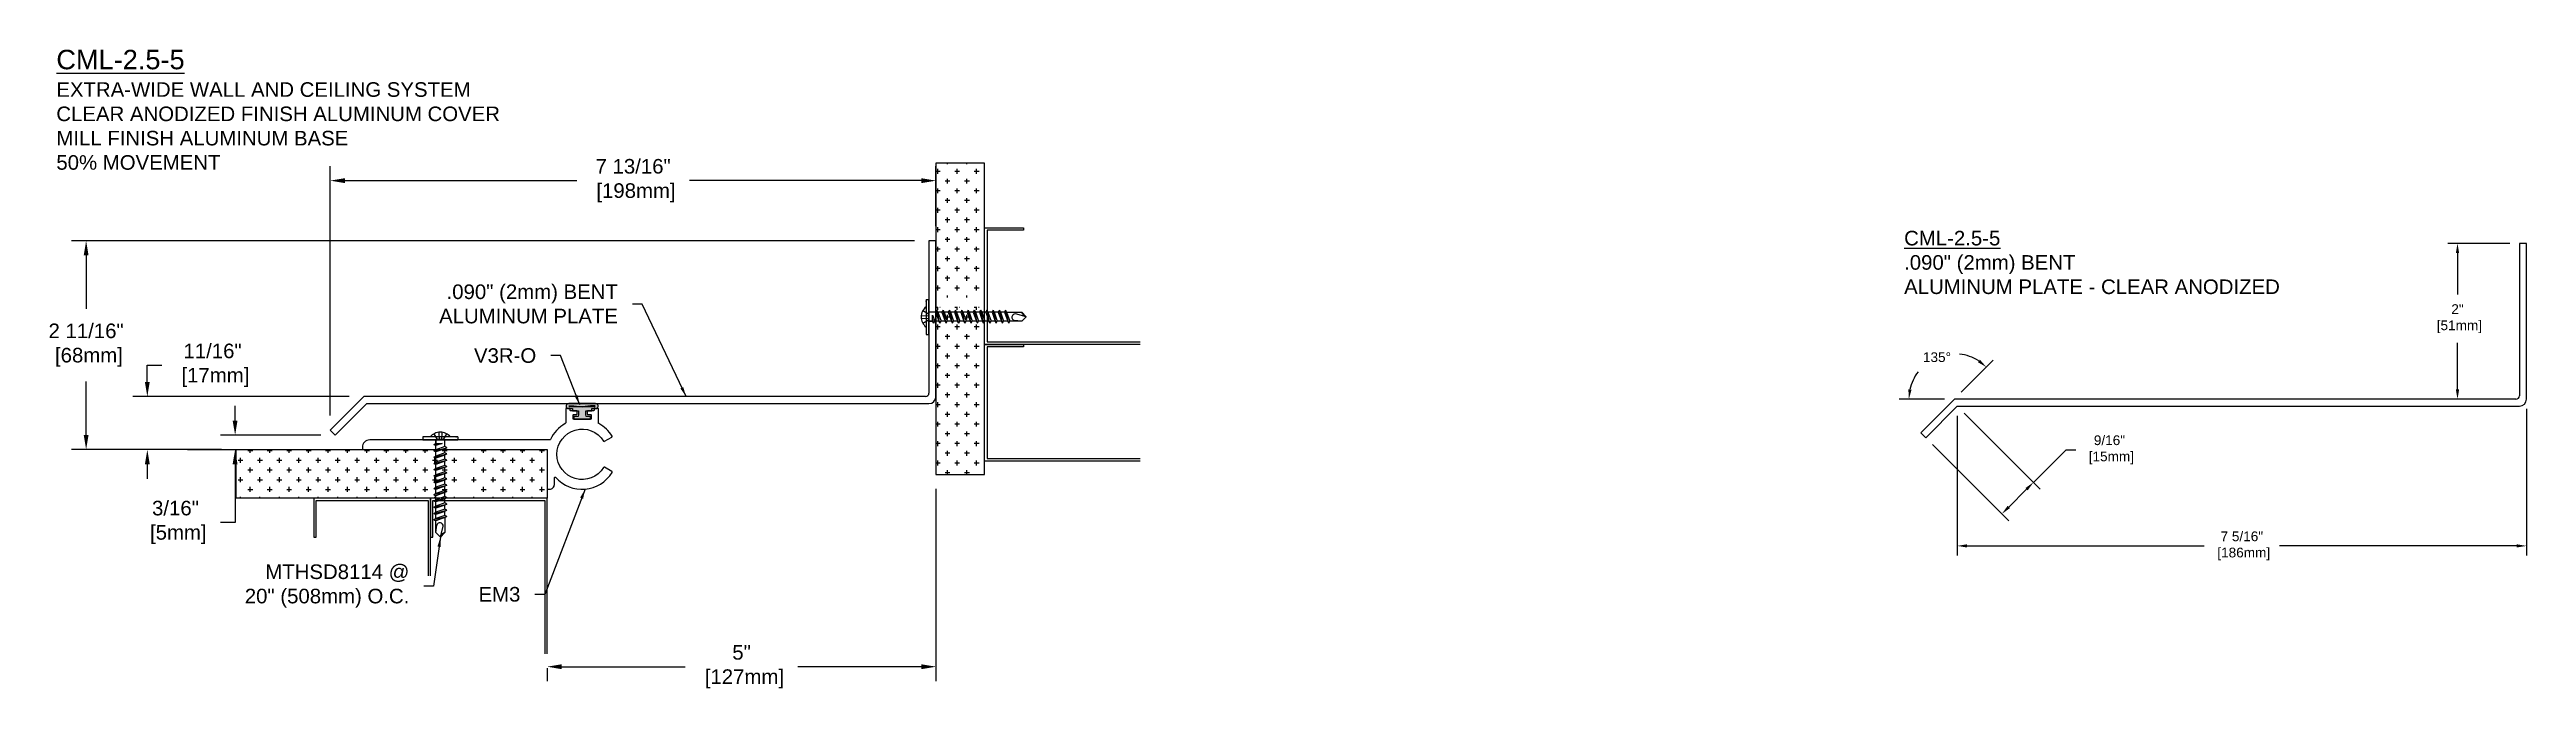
# Model space of a CAD drawing. Header units: inches. Extents: x -47.9 to -16, y -47.4 to -39.2.
import ezdxf

# ---------------------------------------------------------------- set-up
doc = ezdxf.new("R2010")
doc.units = ezdxf.units.IN
doc.header["$MEASUREMENT"] = 0
doc.linetypes.add('HIDDEN2', pattern=[0.1875, 0.125, -0.0625])
for name, color, linetype in [('Anchors', 4, 'Continuous'), ('Conditions', 1, 'Continuous'), ('Dimensions', 3, 'Continuous'), ('Fillers', 2, 'Continuous'), ('Metals', 7, 'Continuous'), ('TEXT', 2, 'Continuous')]:
    doc.layers.add(name, color=color, linetype=linetype)
doc.styles.add('ARIAL', font='arial.ttf')
doc.dimstyles.new('Arial', dxfattribs={"dimtxt": 0.125, "dimasz": 0.125, "dimexe": 0.125, "dimexo": 0.125, "dimgap": 0.125, "dimtad": 0, "dimtih": 1, "dimtoh": 1, "dimdec": 4, "dimzin": 3, "dimdsep": 46, "dimlunit": 4, "dimtxsty": 'ARIAL', "dimcen": 0.125, "dimadec": 0, "dimazin": 0, "dimtfac": 1, "dimtdec": 4, "dimtofl": 0, "dimtmove": 0, "dimatfit": 3, "dimfxl": 0, "dimfrac": 2, "dimtolj": 1, "dimtzin": 0, "dimarcsym": 0})

# ---------------------------------------------------------------- blocks, each defined once
blk = doc.blocks.new('V3RforCM')
h = blk.add_hatch(color=256)
h.paths.add_polyline_path([(0.141, -0.163), (0.205, -0.163, 0.8111), (0.189, -0.1), (-0.156, -0.1, 0.8111), (-0.172, -0.163), (-0.109, -0.163), (-0.109, -0.194), (-0.03, -0.194), (-0.03, -0.241), (-0.036, -0.267), (-0.091, -0.267), (-0.091, -0.302), (0.124, -0.302), (0.124, -0.267), (0.069, -0.267), (0.063, -0.241), (0.063, -0.194), (0.141, -0.194)])
edge = h.paths.add_edge_path(flags=16)
edge.add_spline(control_points=[(-0.139, -0.141), (-0.14, -0.141), (-0.185, -0.12), (-0.087, -0.129), (0.017, -0.14)], knot_values=[0.028497, 0.028497, 0.028497, 0.028497, 0.032831, 0.201023, 0.201023, 0.201023, 0.201023], degree=3, periodic=0)
edge.add_spline(control_points=[(0.017, -0.14), (0.12, -0.129), (0.218, -0.12), (0.173, -0.141), (0.172, -0.141)], knot_values=[0.028497, 0.028497, 0.028497, 0.028497, 0.196688, 0.201023, 0.201023, 0.201023, 0.201023], degree=3, periodic=0)
edge.add_line((0.172, -0.141), (-0.139, -0.141))
blk.add_lwpolyline([(0.141, -0.194), (0.141, -0.163), (0.205, -0.163, 0.8111), (0.189, -0.1), (-0.156, -0.1, 0.8111), (-0.172, -0.163), (-0.109, -0.163), (-0.109, -0.194), (-0.03, -0.194), (-0.03, -0.241), (-0.036, -0.267), (-0.091, -0.267), (-0.091, -0.302), (0.124, -0.302), (0.124, -0.267), (0.069, -0.267), (0.063, -0.241), (0.063, -0.194)], format="xyb", close=True)
blk.add_lwpolyline([(0.172, -0.141), (-0.139, -0.141)])
for points in [[(-0.139, -0.141), (-0.14, -0.141), (-0.185, -0.12), (-0.087, -0.129), (0.017, -0.14)], [(0.172, -0.141), (0.173, -0.141), (0.218, -0.12), (0.12, -0.129), (0.017, -0.14)]]:
    blk.add_open_spline(points, degree=3, knots=[0.028497, 0.028497, 0.028497, 0.028497, 0.0328313, 0.2010226, 0.2010226, 0.2010226, 0.2010226])
blk = doc.blocks.new('em3')
blk.add_lwpolyline([(-22.235, -3.441), (-22.235, -3.399, 0.414214), (-22.245, -3.389), (-22.28, -3.389, -0.414214), (-22.29, -3.379), (-22.29, -3.352, -0.414214), (-22.28, -3.342), (-22.207, -3.342, 0.414214), (-22.197, -3.332), (-22.197, -3.321, -0.414214), (-22.187, -3.311), (-22.151, -3.311, -0.414214), (-22.141, -3.321), (-22.141, -3.498, 0.273807), (-22.136, -3.507, -0.158832), (-21.945, -3.71, 0.29076), (-21.936, -3.716), (-19.621, -3.716, -0.414214), (-19.527, -3.81), (-19.527, -3.831, -0.414214), (-19.537, -3.841), (-21.892, -3.841, 0.414214), (-21.902, -3.851), (-21.902, -4.341, -0.414214), (-21.912, -4.351), (-21.933, -4.351, -0.414214), (-21.996, -4.289), (-21.996, -4.204, 0.692603), (-22.013, -4.198, -0.506912), (-22.737, -4.135, -0.420887), (-22.733, -4.121), (-22.642, -4.069, -0.405496), (-22.629, -4.072, 3.520953), (-22.629, -3.731, -0.405496), (-22.642, -3.734), (-22.733, -3.681, -0.420887), (-22.737, -3.668, -0.131423), (-22.569, -3.507, 0.273807), (-22.563, -3.498), (-22.563, -3.321, -0.414214), (-22.553, -3.311), (-22.517, -3.311, -0.414214), (-22.507, -3.321), (-22.507, -3.332, 0.414214), (-22.497, -3.342), (-22.425, -3.342, -0.414214), (-22.415, -3.352), (-22.415, -3.379, -0.414214), (-22.425, -3.389), (-22.46, -3.389, 0.414214), (-22.47, -3.399), (-22.47, -3.441, 0.414214), (-22.46, -3.451), (-22.245, -3.451, 0.414214)], format="xyb", close=True)
blk = doc.blocks.new('*D9')
at = {"layer": 'Defpoints', "color": 0}
for p in [(-36.49, -44.658), (-41.49, -46.964), (-36.49, -47.131)]:
    blk.add_point(p, dxfattribs=at)
at = {"layer": 'Dimensions', "color": 0, "lineweight": -2}
for p, q in [((-36.49, -44.846), (-36.49, -47.319)), ((-41.303, -47.131), (-39.715, -47.131)), ((-36.678, -47.131), (-38.265, -47.131)), ((-41.49, -47.152), (-41.49, -47.319))]:
    blk.add_line(p, q, dxfattribs=at)
at = {"layer": 'Dimensions', "color": 0}
for points in [[(-41.303, -47.1), (-41.303, -47.163), (-41.49, -47.131)], [(-36.678, -47.1), (-36.678, -47.163), (-36.49, -47.131)]]:
    blk.add_solid(points, dxfattribs=at)
at = {"layer": 'Dimensions', "color": 0, "insert": (-38.99, -47.131), "char_height": 0.1875, "attachment_point": 5, "style": 'ARIAL'}
blk.add_mtext('\\A1;5"\\P [127mm]', dxfattribs=at)
blk = doc.blocks.new('*D10')
at = {"layer": 'Defpoints', "color": 0}
for p in [(-36.49, -40.881), (-36.49, -41.654), (-44.279, -44.09)]:
    blk.add_point(p, dxfattribs=at)
at = {"layer": 'Dimensions', "color": 0, "lineweight": -2}
for p, q in [((-44.279, -43.902), (-44.279, -40.694)), ((-36.49, -41.467), (-36.49, -40.694)), ((-44.091, -40.881), (-41.109, -40.881)), ((-36.678, -40.881), (-39.66, -40.881))]:
    blk.add_line(p, q, dxfattribs=at)
at = {"layer": 'Dimensions', "color": 0}
for points in [[(-44.091, -40.85), (-44.091, -40.913), (-44.279, -40.881)], [(-36.678, -40.85), (-36.678, -40.913), (-36.49, -40.881)]]:
    blk.add_solid(points, dxfattribs=at)
at = {"layer": 'Dimensions', "color": 0, "insert": (-40.384, -40.881), "char_height": 0.1875, "attachment_point": 5, "style": 'ARIAL'}
blk.add_mtext('\\A1;7 13/16"\\P [198mm]', dxfattribs=at)
blk = doc.blocks.new('*D11')
at = {"layer": 'Defpoints', "color": 0}
for p in [(-44.215, -44.153), (-46.303, -44.339), (-45.502, -44.339)]:
    blk.add_point(p, dxfattribs=at)
at = {"layer": 'Dimensions', "color": 0, "lineweight": -2}
for p, q in [((-45.502, -43.966), (-45.502, -43.778)), ((-44.402, -44.153), (-45.69, -44.153)), ((-46.115, -44.339), (-45.315, -44.339)), ((-45.502, -44.527), (-45.502, -45.276)), ((-45.502, -45.276), (-45.69, -45.276))]:
    blk.add_line(p, q, dxfattribs=at)
at = {"layer": 'Dimensions', "color": 0}
for points in [[(-45.534, -43.966), (-45.471, -43.966), (-45.502, -44.153)], [(-45.534, -44.527), (-45.471, -44.527), (-45.502, -44.339)]]:
    blk.add_solid(points, dxfattribs=at)
at = {"layer": 'Dimensions', "color": 0, "insert": (-46.269, -45.276), "char_height": 0.1875, "attachment_point": 5, "style": 'ARIAL'}
blk.add_mtext('\\A1;3/16"\\P [5mm]', dxfattribs=at)
blk = doc.blocks.new('*D12')
at = {"layer": 'Defpoints', "color": 0}
for p in [(-46.631, -43.658), (-43.847, -43.658), (-45.49, -44.339)]:
    blk.add_point(p, dxfattribs=at)
at = {"layer": 'Dimensions', "color": 0, "lineweight": -2}
for p, q in [((-46.631, -43.47), (-46.631, -43.255)), ((-46.631, -43.255), (-46.444, -43.255)), ((-44.034, -43.658), (-46.819, -43.658)), ((-45.678, -44.339), (-46.819, -44.339)), ((-46.631, -44.527), (-46.631, -44.714))]:
    blk.add_line(p, q, dxfattribs=at)
at = {"layer": 'Dimensions', "color": 0}
for points in [[(-46.662, -43.47), (-46.6, -43.47), (-46.631, -43.658)], [(-46.662, -44.527), (-46.6, -44.527), (-46.631, -44.339)]]:
    blk.add_solid(points, dxfattribs=at)
at = {"layer": 'Dimensions', "color": 0, "insert": (-45.792, -43.255), "char_height": 0.1875, "attachment_point": 5, "style": 'ARIAL'}
blk.add_mtext('\\A1;11/16"\\P [17mm]', dxfattribs=at)
blk = doc.blocks.new('*D13')
at = {"layer": 'Defpoints', "color": 0}
for p in [(-23.359, -43.781), (-23.764, -44.187), (-22.785, -45.166)]:
    blk.add_point(p, dxfattribs=at)
at = {"layer": 'Dimensions', "color": 0, "lineweight": -2}
for p, q in [((-23.27, -43.87), (-22.291, -44.849)), ((-23.675, -44.275), (-22.696, -45.254)), ((-22.379, -44.761), (-21.96, -44.342)), ((-21.96, -44.342), (-21.835, -44.342)), ((-22.696, -45.078), (-22.468, -44.849))]:
    blk.add_line(p, q, dxfattribs=at)
at = {"layer": 'Dimensions', "color": 0}
for points in [[(-22.482, -44.834), (-22.453, -44.864), (-22.379, -44.761)], [(-22.711, -45.063), (-22.681, -45.092), (-22.785, -45.166)]]:
    blk.add_solid(points, dxfattribs=at)
at = {"layer": 'Dimensions', "color": 0, "insert": (-21.401, -44.342), "char_height": 0.125, "attachment_point": 5, "style": 'ARIAL'}
blk.add_mtext('\\A1;9/16"\\P [15mm]', dxfattribs=at)
blk = doc.blocks.new('*D14')
at = {"layer": 'Defpoints', "color": 0}
for p in [(-23.359, -43.781), (-16.039, -43.691), (-16.039, -45.578)]:
    blk.add_point(p, dxfattribs=at)
at = {"layer": 'Dimensions', "color": 0, "lineweight": -2}
for p, q in [((-23.359, -43.906), (-23.359, -45.703)), ((-16.039, -43.816), (-16.039, -45.703)), ((-23.234, -45.578), (-20.182, -45.578)), ((-16.164, -45.578), (-19.216, -45.578))]:
    blk.add_line(p, q, dxfattribs=at)
at = {"layer": 'Dimensions', "color": 0}
for points in [[(-23.234, -45.557), (-23.234, -45.598), (-23.359, -45.578)], [(-16.164, -45.557), (-16.164, -45.598), (-16.039, -45.578)]]:
    blk.add_solid(points, dxfattribs=at)
at = {"layer": 'Dimensions', "color": 0, "insert": (-19.699, -45.578), "char_height": 0.125, "attachment_point": 5, "style": 'ARIAL'}
blk.add_mtext('\\A1;7 5/16"\\P [186mm]', dxfattribs=at)
blk = doc.blocks.new('*D15')
at = {"layer": 'Defpoints', "color": 0}
for p in [(-36.58, -41.654), (-47.418, -44.339), (-45.49, -44.339)]:
    blk.add_point(p, dxfattribs=at)
at = {"layer": 'Dimensions', "color": 0, "lineweight": -2}
for p, q in [((-36.768, -41.654), (-47.606, -41.654)), ((-47.418, -41.842), (-47.418, -42.531)), ((-47.418, -44.152), (-47.418, -43.462)), ((-45.678, -44.339), (-47.606, -44.339))]:
    blk.add_line(p, q, dxfattribs=at)
at = {"layer": 'Dimensions', "color": 0}
for points in [[(-47.449, -41.842), (-47.387, -41.842), (-47.418, -41.654)], [(-47.449, -44.152), (-47.387, -44.152), (-47.418, -44.339)]]:
    blk.add_solid(points, dxfattribs=at)
at = {"layer": 'Dimensions', "color": 0, "insert": (-47.418, -42.997), "char_height": 0.1875, "attachment_point": 5, "style": 'ARIAL'}
blk.add_mtext('\\A1;2 11/16"\\P [68mm]', dxfattribs=at)
blk = doc.blocks.new('*D16')
at = {"layer": 'Defpoints', "color": 0}
for p in [(-16.129, -41.688), (-16.926, -43.691), (-16.212, -43.691)]:
    blk.add_point(p, dxfattribs=at)
at = {"layer": 'Dimensions', "color": 0, "lineweight": -2}
for p, q in [((-16.254, -41.688), (-17.051, -41.688)), ((-16.926, -41.813), (-16.926, -42.347)), ((-16.926, -43.566), (-16.926, -42.966)), ((-16.337, -43.691), (-17.051, -43.691))]:
    blk.add_line(p, q, dxfattribs=at)
at = {"layer": 'Dimensions', "color": 0}
for points in [[(-16.947, -41.813), (-16.905, -41.813), (-16.926, -41.688)], [(-16.947, -43.566), (-16.905, -43.566), (-16.926, -43.691)]]:
    blk.add_solid(points, dxfattribs=at)
at = {"layer": 'Dimensions', "color": 0, "insert": (-16.926, -42.656), "char_height": 0.125, "attachment_point": 5, "style": 'ARIAL'}
blk.add_mtext('\\A1;2"\\P [51mm]', dxfattribs=at)
blk = doc.blocks.new('*D17')
at = {"layer": 'Defpoints', "color": 0}
for p in [(-23.396, -43.108), (-23.396, -43.691), (-23.396, -43.691), (-18.65, -43.691), (-23.827, -44.123)]:
    blk.add_point(p, dxfattribs=at)
at = {"layer": 'Dimensions', "color": 0, "lineweight": -2}
for p, q in [((-23.307, -43.603), (-22.895, -43.19)), ((-23.521, -43.691), (-24.105, -43.691))]:
    blk.add_line(p, q, dxfattribs=at)
for start, end in [(57.2899, 83.4254), (143.1007, 167.7101)]:
    blk.add_arc((-23.396, -43.691), 0.584, start, end, dxfattribs=at)
at = {"layer": 'Dimensions', "color": 0}
for points in [[(-23.067, -43.184), (-23.093, -43.216), (-22.983, -43.279)], [(-23.946, -43.569), (-23.987, -43.565), (-23.98, -43.691)]]:
    blk.add_solid(points, dxfattribs=at)
at = {"layer": 'Dimensions', "color": 0, "insert": (-23.619, -43.152), "char_height": 0.125, "attachment_point": 5, "style": 'ARIAL'}
blk.add_mtext('\\A1;135°', dxfattribs=at)
blk = doc.blocks.new('MTHSD8114')
for p, q in [((0.224, 0.038), (-0.224, 0.038)), ((-0.224, 0.038), (-0.224, 0)), ((-0.224, 0), (0.224, 0)), ((-0.056, 0), (0.056, 0)), ((0.06, -0.087), (0.06, 0)), ((0.224, 0.038), (0.224, 0)), ((-0.081, -0.061), (-0.024, -0.047)), ((-0.081, -0.061), (-0.056, -0.047)), ((-0.081, -0.061), (-0.056, -0.074)), ((-0.081, -0.141), (0.085, -0.101)), ((-0.081, -0.141), (-0.056, -0.127)), ((-0.081, -0.141), (-0.056, -0.155)), ((-0.081, -0.221), (0.085, -0.181)), ((-0.081, -0.221), (-0.056, -0.208)), ((-0.081, -0.221), (-0.056, -0.235)), ((-0.081, -0.302), (0.085, -0.262)), ((-0.081, -0.302), (-0.056, -0.288)), ((-0.081, -0.302), (-0.056, -0.316)), ((-0.056, -0.047), (-0.056, 0)), ((-0.056, 0), (-0.056, -0.047)), ((0.024, -0.047), (-0.056, -0.074)), ((-0.056, -0.047), (0.024, -0.047)), ((-0.056, -0.127), (-0.056, -0.074)), ((0.06, -0.087), (-0.056, -0.127)), ((0.06, -0.115), (-0.056, -0.155)), ((-0.056, -0.208), (-0.056, -0.155)), ((0.06, -0.167), (-0.056, -0.208)), ((0.06, -0.195), (-0.056, -0.235)), ((-0.056, -0.288), (-0.056, -0.235)), ((0.06, -0.248), (-0.056, -0.288)), ((0.06, -0.276), (-0.056, -0.316)), ((-0.056, -0.368), (-0.056, -0.316)), ((0.085, -0.101), (0.06, -0.087)), ((0.085, -0.101), (0.06, -0.115)), ((0.06, -0.167), (0.06, -0.115)), ((0.085, -0.181), (0.06, -0.167)), ((0.085, -0.181), (0.06, -0.195)), ((0.06, -0.248), (0.06, -0.195)), ((0.085, -0.262), (0.06, -0.248)), ((0.085, -0.262), (0.06, -0.276)), ((0.06, -0.328), (0.06, -0.276)), ((-0.081, -0.382), (0.085, -0.342)), ((-0.081, -0.382), (-0.056, -0.368)), ((-0.081, -0.382), (-0.056, -0.396)), ((-0.081, -0.463), (0.085, -0.422)), ((-0.081, -0.463), (-0.056, -0.449)), ((-0.081, -0.463), (-0.056, -0.477)), ((-0.081, -0.543), (0.085, -0.503)), ((-0.081, -0.543), (-0.056, -0.529)), ((-0.081, -0.543), (-0.056, -0.557)), ((-0.081, -0.624), (0.085, -0.583)), ((-0.081, -0.624), (-0.056, -0.61)), ((-0.081, -0.624), (-0.056, -0.637)), ((0.06, -0.328), (-0.056, -0.368)), ((0.06, -0.356), (-0.056, -0.396)), ((-0.056, -0.449), (-0.056, -0.396)), ((0.06, -0.409), (-0.056, -0.449)), ((0.06, -0.436), (-0.056, -0.477)), ((-0.056, -0.529), (-0.056, -0.477)), ((0.06, -0.489), (-0.056, -0.529)), ((0.06, -0.517), (-0.056, -0.557)), ((-0.056, -0.61), (-0.056, -0.557)), ((0.06, -0.569), (-0.056, -0.61)), ((0.06, -0.597), (-0.056, -0.637)), ((0.085, -0.342), (0.06, -0.328)), ((0.085, -0.342), (0.06, -0.356)), ((0.06, -0.409), (0.06, -0.356)), ((0.085, -0.422), (0.06, -0.409)), ((0.085, -0.422), (0.06, -0.436)), ((0.06, -0.489), (0.06, -0.436)), ((0.085, -0.503), (0.06, -0.489)), ((0.085, -0.503), (0.06, -0.517)), ((0.06, -0.569), (0.06, -0.517)), ((0.085, -0.583), (0.06, -0.569)), ((0.085, -0.583), (0.06, -0.597)), ((0.06, -0.65), (0.06, -0.597)), ((-0.081, -0.704), (0.085, -0.664)), ((-0.081, -0.704), (-0.056, -0.69)), ((-0.081, -0.704), (-0.056, -0.718)), ((-0.081, -0.784), (0.085, -0.744)), ((-0.081, -0.784), (-0.056, -0.771)), ((-0.081, -0.784), (-0.056, -0.798)), ((-0.081, -0.865), (0.085, -0.825)), ((-0.081, -0.865), (-0.056, -0.851)), ((-0.081, -0.865), (-0.056, -0.879)), ((-0.081, -0.945), (0.085, -0.905)), ((-0.081, -0.945), (-0.056, -0.931)), ((-0.081, -0.945), (-0.056, -0.959)), ((-0.056, -0.69), (-0.056, -0.637)), ((0.06, -0.65), (-0.056, -0.69)), ((0.06, -0.678), (-0.056, -0.718)), ((-0.056, -0.771), (-0.056, -0.718)), ((0.06, -0.73), (-0.056, -0.771)), ((0.06, -0.758), (-0.056, -0.798)), ((-0.056, -0.851), (-0.056, -0.798)), ((0.06, -0.811), (-0.056, -0.851)), ((0.06, -0.839), (-0.056, -0.879)), ((-0.056, -0.931), (-0.056, -0.879)), ((0.06, -0.891), (-0.056, -0.931)), ((0.06, -0.919), (-0.056, -0.959)), ((0.085, -0.664), (0.06, -0.65)), ((0.085, -0.664), (0.06, -0.678)), ((0.06, -0.73), (0.06, -0.678)), ((0.085, -0.744), (0.06, -0.73)), ((0.085, -0.744), (0.06, -0.758)), ((0.06, -0.811), (0.06, -0.758)), ((0.085, -0.825), (0.06, -0.811)), ((0.085, -0.825), (0.06, -0.839)), ((0.06, -0.891), (0.06, -0.839)), ((0.085, -0.905), (0.06, -0.891)), ((0.085, -0.905), (0.06, -0.919)), ((0.06, -0.972), (0.06, -0.919)), ((-0.081, -1.026), (0.085, -0.985)), ((-0.081, -1.026), (-0.056, -1.012)), ((-0.081, -1.026), (-0.056, -1.04)), ((-0.056, -1.012), (-0.056, -0.959)), ((0.06, -0.972), (-0.056, -1.012)), ((0.06, -0.999), (-0.056, -1.04)), ((-0.056, -1.192), (-0.056, -1.04)), ((-0.056, -1.192), (-0.046, -1.097)), ((0.002, -1.25), (-0.056, -1.192)), ((0.002, -1.25), (0.039, -1.111)), ((0.002, -1.25), (0.06, -1.192)), ((0.085, -0.985), (0.06, -0.972)), ((0.085, -0.985), (0.06, -0.999)), ((0.06, -0.999), (0.06, -1.192))]:
    blk.add_line(p, q)
at = {"linetype": 'HIDDEN2'}
for p, q in [((-0.081, 0.079), (-0.038, 0.006)), ((0.038, 0.006), (-0.038, 0.006)), ((-0.019, 0.099), (-0.016, 0.006)), ((0.019, 0.099), (0.016, 0.006)), ((0.081, 0.079), (0.038, 0.006))]:
    blk.add_line(p, q, dxfattribs=at)
for centre, radius, start, end in [((0, -0.066), 0.166, 38.5375, 141.4625), ((-0.005, -1.11), 0.0433, 358.315, 162.8045), ((0.089, -1.279), 0.0922, 108.6241, 161.3759)]:
    blk.add_arc(centre, radius, start, end)
blk.add_point((0.204, 0.038))

msp = doc.modelspace()

# ---------------------------------------------------------------- hatches: boundary and pattern name
at = {"layer": 'Conditions'}
h = msp.add_hatch(dxfattribs=at)
h.set_pattern_fill('CROSS', color=256, scale=0.5, angle=90, style=0)
h.set_pattern_definition([(90, (-46.2176, -47.79355), (-0.125, 0.125), [0.0625, -0.1875]), (180, (-46.18635, -47.7623), (-0.125, -0.125), [0.0625, -0.1875])])
h.paths.add_polyline_path([(-35.86532, -41.48706), (-35.86532, -40.65832), (-36.49032, -40.65832), (-36.49032, -42.36854), (-36.48186, -42.38382), (-36.42423, -42.38382), (-36.41138, -42.36061), (-36.39852, -42.38382), (-36.3409, -42.38382), (-36.32804, -42.36061), (-36.31519, -42.38382), (-36.25756, -42.38382), (-36.24471, -42.36061), (-36.23186, -42.38382), (-36.17423, -42.38382), (-36.16138, -42.36061), (-36.14852, -42.38382), (-36.0909, -42.38382), (-36.07804, -42.36061), (-36.06519, -42.38382), (-36.00756, -42.38382), (-35.99471, -42.36061), (-35.98186, -42.38382), (-35.92423, -42.38382), (-35.91138, -42.36061), (-35.89852, -42.38382), (-35.86532, -42.38382)])
h.paths.add_polyline_path([(-35.86532, -42.52467), (-35.86971, -42.53261), (-35.88287, -42.50882), (-35.93988, -42.50882), (-35.95304, -42.53261), (-35.96621, -42.50882), (-36.02321, -42.50882), (-36.03638, -42.53261), (-36.04954, -42.50882), (-36.10654, -42.50882), (-36.11971, -42.53261), (-36.13287, -42.50882), (-36.18988, -42.50882), (-36.20304, -42.53261), (-36.21621, -42.50882), (-36.27321, -42.50882), (-36.28638, -42.53261), (-36.29954, -42.50882), (-36.35654, -42.50882), (-36.36971, -42.53261), (-36.38287, -42.50882), (-36.43988, -42.50882), (-36.45304, -42.53261), (-36.46621, -42.50882), (-36.49032, -42.50882), (-36.49032, -43.78142), (-36.49032, -44.65832), (-35.86532, -44.65832)])
h = msp.add_hatch(dxfattribs=at)
h.set_pattern_fill('CROSS', color=256, scale=0.5, style=0)
h.set_pattern_definition([(0, (-46.46372, -48.72658), (0.125, 0.125), [0.0625, -0.1875]), (90, (-46.43247, -48.75783), (-0.125, 0.125), [0.0625, -0.1875])])
h.paths.add_polyline_path([(-41.49032, -44.96445), (-41.49032, -44.33945), (-42.51581, -44.33945), (-42.52182, -44.34156), (-42.52182, -44.39856), (-42.49804, -44.41173), (-42.52182, -44.42489), (-42.52182, -44.4819), (-42.49804, -44.49506), (-42.52182, -44.50823), (-42.52182, -44.56523), (-42.49804, -44.57839), (-42.52182, -44.59156), (-42.52182, -44.64856), (-42.49804, -44.66173), (-42.52182, -44.67489), (-42.52182, -44.7319), (-42.49804, -44.74506), (-42.52182, -44.75823), (-42.52182, -44.81523), (-42.49804, -44.82839), (-42.52182, -44.84156), (-42.52182, -44.89856), (-42.49804, -44.91173), (-42.52182, -44.92489), (-42.52182, -44.96445)])
h.paths.add_polyline_path([(-45.49032, -44.33945), (-45.49032, -44.96445), (-42.65006, -44.96445), (-42.67004, -44.95339), (-42.64682, -44.94054), (-42.64682, -44.88291), (-42.67004, -44.87006), (-42.64682, -44.85721), (-42.64682, -44.79958), (-42.67004, -44.78673), (-42.64682, -44.77387), (-42.64682, -44.71625), (-42.67004, -44.70339), (-42.64682, -44.69054), (-42.64682, -44.63291), (-42.67004, -44.62006), (-42.64682, -44.60721), (-42.64682, -44.54958), (-42.67004, -44.53673), (-42.64682, -44.52387), (-42.64682, -44.46625), (-42.67004, -44.45339), (-42.64682, -44.44054), (-42.64682, -44.38291), (-42.67004, -44.37006), (-42.64682, -44.35721), (-42.64682, -44.33945), (-43.86532, -44.33945)])

# ---------------------------------------------------------------- linework, layer by layer
for points in [[(-35.86532, -44.65832), (-35.86532, -40.65832), (-36.49032, -40.65832), (-36.49032, -44.65832), (-35.86532, -44.65832)], [(-33.86532, -42.98706), (-35.86532, -42.98706), (-35.86532, -41.48706), (-35.36532, -41.48706), (-35.36532, -41.51831), (-35.83407, -41.51831), (-35.83407, -42.95581), (-33.86532, -42.95581)], [(-33.86532, -44.48706), (-35.86532, -44.48706), (-35.86532, -42.98706), (-35.36532, -42.98706), (-35.36532, -43.01831), (-35.83407, -43.01831), (-35.83407, -44.45581), (-33.86532, -44.45581)], [(-41.49032, -44.96445), (-45.49032, -44.96445), (-45.49032, -44.33945), (-41.49032, -44.33945), (-41.49032, -44.96445)], [(-42.99032, -45.96412), (-42.99032, -44.96445), (-44.49032, -44.96445), (-44.49032, -45.46445), (-44.45907, -45.46445), (-44.45907, -44.9957), (-43.02157, -44.9957), (-43.02157, -45.96407)], [(-41.49032, -46.96445), (-41.49032, -44.96445), (-42.99032, -44.96445), (-42.99032, -45.46445), (-42.95907, -45.46445), (-42.95907, -44.9957), (-41.52157, -44.9957), (-41.52157, -46.96445)]]:
    msp.add_lwpolyline(points, dxfattribs=at)
at = {"layer": 'Metals'}
for p, q in [((-36.49032, -41.65417), (-36.58032, -41.65417)), ((-36.58032, -41.65417), (-36.58032, -43.61292)), ((-36.49032, -43.65792), (-36.49032, -41.65417)), ((-16.03923, -41.68767), (-16.12923, -41.68767)), ((-16.12923, -41.68767), (-16.12923, -43.64642)), ((-16.03923, -43.69142), (-16.03923, -41.68767)), ((-43.84688, -43.65792), (-44.27857, -44.08961)), ((-44.21493, -44.15325), (-43.8096, -43.74792)), ((-36.62532, -43.65792), (-43.84688, -43.65792)), ((-43.8096, -43.74792), (-36.58032, -43.74792)), ((-23.39579, -43.69142), (-23.82748, -44.12311)), ((-23.76384, -44.18675), (-23.35851, -43.78142)), ((-16.17423, -43.69142), (-23.39579, -43.69142)), ((-23.35851, -43.78142), (-16.12923, -43.78142)), ((-44.27857, -44.08961), (-44.21493, -44.15325)), ((-23.82748, -44.12311), (-23.76384, -44.18675))]:
    msp.add_line(p, q, dxfattribs=at)
for centre, radius, end in [((-36.62532, -43.61292), 0.045, 0), ((-36.58032, -43.65792), 0.09, 0), ((-16.17423, -43.64642), 0.045, 0), ((-16.12923, -43.69142), 0.09, 360)]:
    msp.add_arc(centre, radius, 270, end, dxfattribs=at)

# ---------------------------------------------------------------- block references
at = {"layer": 'Anchors', "rotation": 90}
msp.add_blockref('MTHSD8114', (-36.58032, -42.63354), dxfattribs=at)
at = {"layer": 'Anchors'}
msp.add_blockref('MTHSD8114', (-42.86414, -44.21445), dxfattribs=at)
at = {"layer": 'Fillers'}
msp.add_blockref('V3RforCM', (-41.05686, -43.64763), dxfattribs=at)
at = {"layer": 'Metals', "xscale": -1}
msp.add_blockref('em3', (-63.39248, -40.49857), dxfattribs=at)

# ---------------------------------------------------------------- texts
at = {"layer": 'TEXT', "char_height": 0.25, "width": 9.6875, "attachment_point": 1, "style": 'ARIAL'}
for s, insert in [('{\\LCML-2.5-5\\P\\H0.75x;\\lEXTRA-WIDE WALL AND CEILING SYSTEM\\PCLEAR ANODIZED FINISH ALUMINUM COVER\\PMILL FINISH ALUMINUM BASE\\P50% MOVEMENT}', (-47.80079, -39.19905)), ('{\\H0.75x;\\LCML-2.5-5\\P\\l.090" (2mm) BENT\\PALUMINUM PLATE - CLEAR ANODIZED }', (-24.04149, -41.52652))]:
    msp.add_mtext(s, dxfattribs=dict(at, insert=insert))
at = {"layer": 'TEXT', "char_height": 0.1875, "attachment_point": 6, "style": 'ARIAL'}
for s, insert in [('.090" (2mm) BENT\\PALUMINUM PLATE', (-40.58011, -42.46749)), ('V3R-O', (-41.63019, -43.13135)), ('MTHSD8114 @\\P20" (508mm) O.C.', (-43.26189, -46.09467)), ('EM3', (-41.83416, -46.20109))]:
    msp.add_mtext(s, dxfattribs=dict(at, insert=insert))

# ---------------------------------------------------------------- dimensions: what is measured, and where the dimension line sits
at = {"layer": 'Dimensions'}
for base, p1, p2, override, picture, middle in [((-36.490318, -40.881314), (-44.278569, -44.089606), (-36.490318, -41.654166), {"dimscale": 1.5, "dimpost": '\\X'}, '*D10', (-40.384444, -40.881314)), ((-16.03923, -45.57766), (-23.35851, -43.78142), (-16.03923, -43.69142), {"dimpost": '\\X'}, '*D14', (-19.69887, -45.57766)), ((-36.49032, -47.13142), (-41.49032, -46.96445), (-36.49032, -44.65832), {"dimscale": 1.5, "dimpost": '\\X'}, '*D9', (-38.99032, -47.13142))]:
    dim = msp.add_linear_dim(base=base, p1=p1, p2=p2, dimstyle='Arial', override=override, dxfattribs=at)
    dim.commit()
    dim.dimension.update_dxf_attribs({"geometry": picture, "text_midpoint": middle, "dimtype": 160})
for base, p1, p2, angle, override, picture, middle, dimtype in [((-47.41815, -44.33945), (-36.58032, -41.65417), (-45.49032, -44.33945), 90, {"dimscale": 1.5, "dimpost": '\\X'}, '*D15', (-47.41815, -42.99681), 160), ((-16.9259788062, -43.6914156314), (-16.1292292787, -41.6876656314), (-16.212231804, -43.6914156314), 90, {"dimpost": '\\X'}, '*D16', (-16.9259788062, -42.6564156314), 160), ((-46.63124, -43.65792), (-45.49032, -44.33945), (-43.84688, -43.65792), 90, {"dimscale": 1.5, "dimpost": '\\X'}, '*D12', (-45.79171, -43.2555), 160), ((-45.50249, -44.33945), (-44.21493, -44.15325), (-46.30282, -44.33945), 90, {"dimscale": 1.5, "dimpost": '\\X'}, '*D11', (-46.26918, -45.27602), 160), ((-22.78451, -45.16607), (-23.35851, -43.78142), (-23.76384, -44.18675), 225, {"dimpost": '\\X'}, '*D13', (-21.40066, -44.34191), 161)]:
    dim = msp.add_linear_dim(base=base, p1=p1, p2=p2, angle=angle, dimstyle='Arial', override=override, dxfattribs=at)
    dim.commit()
    dim.dimension.update_dxf_attribs({"geometry": picture, "text_midpoint": middle, "dimtype": dimtype})
dim = msp.add_angular_dim_2l(base=(-23.39579, -43.10755), line1=((-18.64973, -43.69142), (-23.39579, -43.69142)), line2=((-23.39579, -43.69142), (-23.82748, -44.12311)), dimstyle='Arial', override={"dimpost": '\\X'}, dxfattribs=at)
dim.commit()
dim.dimension.update_dxf_attribs({"geometry": '*D17', "text_midpoint": (-23.61923, -43.15199)})

# ---------------------------------------------------------------- leaders
at = {"layer": 'TEXT'}
for points in [[(-39.70395, -43.65792), (-40.26761, -42.46749), (-40.39261, -42.46749)], [(-41.07157, -43.76354), (-41.31769, -43.13135), (-41.44269, -43.13135)], [(-41.0016, -44.84828), (-41.52166, -46.20109), (-41.64666, -46.20109)], [(-42.86212, -45.46445), (-42.94939, -46.09467), (-43.07439, -46.09467)]]:
    msp.add_leader(points, dimstyle='Arial', override={"dimgap": 0.1875, "dimtad": 0}, dxfattribs=at)

doc.saveas('drawing.dxf')
